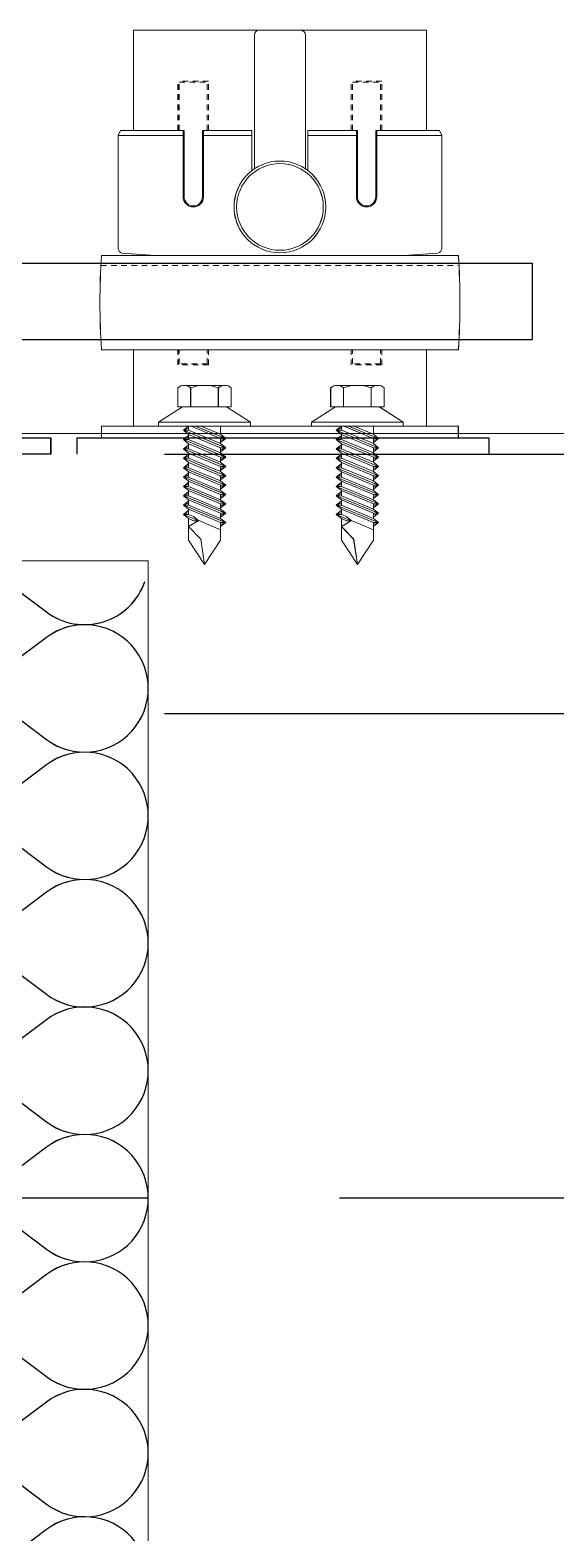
# Model space of a CAD drawing. Header units: millimetres. Extents: x 3546612 to 5615882, y 547008 to 3162891.
# Drawn here: x 5466326.8 to 5466430, y 2445151.9 to 2445446.7 of the extents above; entities that cross this region are included whole.
import ezdxf

# ---------------------------------------------------------------- set-up
doc = ezdxf.new("R2010")
doc.units = ezdxf.units.MM
doc.linetypes.add('XR-평면도$0$HID', pattern=[2, 1.1, -0.9])
doc.linetypes.add('XR-평면도$0$HIDDEN', pattern=[0.375, 0.25, -0.125])
for name, color, linetype, lineweight in [('XR-평면도$0$A-CNTL', 9, 'Continuous', 15), ('XR-평면도$0$A-CONC-LIN1', 9, 'Continuous', 40), ('XR-평면도$0$A-DWXM-SHUT', 9, 'Continuous', 25), ('XR-평면도$0$A-FFXM-EQP', 9, 'Continuous', 15), ('XR-평면도$0$A-WAXM-PANL', 9, 'Continuous', 20), ('XR-평면도$0$A-XXXX-STL', 9, 'Continuous', 25)]:
    doc.layers.add(name, color=color, linetype=linetype, lineweight=lineweight)
doc.layers.add('XR-평면도$0$HAT', color=9, linetype='Continuous')

# ---------------------------------------------------------------- blocks, each defined once
blk = doc.blocks.new('XR-평면도$0$중심선(210216)')
at = {"layer": 'XR-평면도$0$A-CNTL', "ltscale": 300}
blk.add_lwpolyline([(-10000, 106000), (186000, 106000)], dxfattribs=at)
blk = doc.blocks.new('XR-평면도$0$단열재(PANEL)')
at = {"layer": 'XR-평면도$0$HAT'}
for points in [[(-40, 430, 2), (-40, 470), (-60, 455, -2.000000000000001)], [(-60, 495), (-40, 480, 2), (-40, 520), (-60, 505, -2.000000000000001)], [(-60, 545), (-40, 530, 2), (-40, 570), (-60, 555, -2.000000000000001)], [(-60, 595), (-40, 580, 2), (-40, 620), (-60, 605, -2.000000000000001)], [(-60, 645), (-40, 630, 2), (-40, 670), (-60, 655, -2.000000000000001)], [(-60, 695), (-40, 680, 2), (-40, 720), (-60, 705, -2.000000000000001)], [(-60, 745), (-40, 730, 2), (-40, 770), (-60, 755, -2.000000000000001)], [(-60, 795), (-40, 780, 2), (-40, 820), (-60, 805, -2.000000000000001)], [(-60, 845), (-40, 830, 0.5097583433887193), (-1.337641983787762, 841.9319882801028, 0.5097583433887193)]]:
    blk.add_lwpolyline(points, format="xyb", dxfattribs=at)
blk = doc.blocks.new('XR-평면도$0$셔터(9600)230515')
at = {"layer": 'XR-평면도$0$A-DWXM-SHUT', "ltscale": 20}
for p, q in [((9599.67691025272, 433.4499967517622), (9599.67691025272, 418.4499967517622)), ((9783.799999897778, 433.4499967517622), (9599.676910248994, 433.4499967517622)), ((9783.799999897778, 418.4499967517622), (9599.676910248994, 418.4499967517622)), ((9689.020422769188, 399.1499967547425), (9608.176558171808, 399.1499967547425)), ((9608.176558171808, 399.1499967547425), (9608.176558171808, 395.9499967517622)), ((9689.020422769188, 399.1499967547425), (9689.020422769188, 395.9499967592128)), ((9774.999999897032, 399.1499967547425), (9694.156135299652, 399.1499967547425)), ((9694.156135299652, 399.1499967547425), (9694.156135299652, 395.9499967517622)), ((9774.999999900758, 399.1499967547425), (9694.156135303378, 399.1499967547425)), ((9671.799999901503, 395.9499967599113), (279.1999999003019, 395.9499967517622)), ((9694.156135299652, 395.9499967517622), (9770.799999897778, 395.9499967517622)), ((129.1999999003019, 344.9999967939511), (9671.799999901503, 344.9999967939511))]:
    blk.add_line(p, q, dxfattribs=at)
at = {"layer": 'XR-평면도$0$A-FFXM-EQP'}
for p, q in [((9620.420252503305, 459.4499967517622), (9620.420252503305, 479.1499967547425)), ((9677.920252503305, 479.1499967547425), (9620.420252503305, 479.1499967547425)), ((9644.170252503305, 451.9333115266927), (9644.170252503305, 478.1499967547425)), ((9653.170252503305, 479.1499967547425), (9645.170252503305, 479.1499967547425)), ((9654.170252503305, 451.9333115266927), (9654.170252503305, 478.1499967547425)), ((9677.920252503305, 479.1499967547425), (9677.920252503305, 459.4499967517622)), ((9617.420252503305, 458.4499967517622), (9617.890432448536, 459.4499967517622)), ((9617.420252503305, 458.4499967517622), (9617.420252503305, 436.3634037124284)), ((9630.370252506285, 458.4499967517622), (9617.420252503305, 458.4499967517622)), ((9630.370252506285, 459.4499967517622), (9617.890432448536, 459.4499967517622)), ((9630.170252503305, 446.4499967517622), (9630.170252503305, 459.4499967517622)), ((9630.370252506285, 446.4499967517622), (9630.370252506285, 459.4499967517622)), ((9633.97025250405, 446.4499967517622), (9633.97025250405, 459.4499967517622)), ((9643.670252503305, 459.4499967517622), (9633.97025250405, 459.4499967517622)), ((9643.670252503305, 458.4499967517622), (9633.97025250405, 458.4499967517622)), ((9634.170252503305, 446.4499967517622), (9634.170252503305, 459.4499967517622)), ((9643.670252503305, 459.4499967517622), (9643.670252503305, 451.57390017531)), ((9654.670252503305, 459.4499967517622), (9654.670252503305, 451.57390017531)), ((9664.370252506285, 459.4499967517622), (9654.670252503305, 459.4499967517622)), ((9664.370252506285, 458.4499967517622), (9654.670252503305, 458.4499967517622)), ((9664.170252503305, 446.4499967517622), (9664.170252503305, 459.4499967517622)), ((9664.370252506285, 446.4499967517622), (9664.370252506285, 459.4499967517622)), ((9667.97025250405, 446.4499967517622), (9667.97025250405, 459.4499967517622)), ((9680.4500725618, 459.4499967517622), (9667.97025250405, 459.4499967517622)), ((9680.920252503305, 458.4499967517622), (9667.97025250405, 458.4499967517622)), ((9668.170252503305, 446.4499967517622), (9668.170252503305, 459.4499967517622)), ((9680.920252503305, 458.4499967517622), (9680.4500725618, 459.4499967517622)), ((9680.920252503305, 458.4499967517622), (9680.920252503305, 436.3634037124284)), ((9684.170252503305, 434.9499967517622), (9614.170252503305, 434.9499967517622)), ((9624.841112942844, 434.9499967517622), (9618.176689458489, 435.3935186462768)), ((9620.420252503305, 435.0675902562507), (9620.420252503305, 434.9499967517622)), ((9673.499392067491, 434.9499967517622), (9680.163815551847, 435.3935186462768)), ((9677.920252503305, 435.0675902562507), (9677.920252503305, 434.9499967517622)), ((9684.170252503305, 416.4499967517622), (9614.170252503305, 416.4499967517622)), ((9620.420252503305, 401.4499967517622), (9620.420252503305, 416.4499967517622)), ((9677.920252503305, 416.4499967517622), (9677.920252503305, 402.4499967517622)), ((9628.72025250405, 408.9499967517622), (9628.72025250405, 405.2499967562326)), ((9629.899933104813, 409.4499967517622), (9638.040571903288, 409.4499967517622)), ((9631.256706239134, 408.9499967517622), (9631.256706239134, 405.2499967562326)), ((9636.683798768967, 408.9499967517622), (9636.683798768967, 405.2499967562326)), ((9639.22025250405, 408.9499967517622), (9639.22025250405, 405.2499967562326)), ((9658.72025250405, 408.9499967517622), (9658.72025250405, 405.2499967562326)), ((9659.899933104813, 409.4499967517622), (9668.040571903288, 409.4499967517622)), ((9661.256706239134, 408.9499967517622), (9661.256706239134, 405.2499967562326)), ((9666.683798768967, 408.9499967517622), (9666.683798768967, 405.2499967562326)), ((9669.22025250405, 408.9499967517622), (9669.22025250405, 405.2499967562326)), ((9628.72025250405, 405.2499967562326), (9639.22025250405, 405.2499967562326)), ((9658.72025250405, 405.2499967562326), (9669.22025250405, 405.2499967562326)), ((9684.170252503305, 401.4499967517622), (9614.170252503305, 401.4499967517622)), ((9614.170252503305, 401.4499967517622), (9614.170252503305, 399.1499967547425)), ((9620.420252503305, 401.4499967517622), (9620.420252503305, 402.4499967517622)), ((9629.82025250554, 399.0501172142394), (9635.724853844791, 401.4499967517622)), ((9630.82025250554, 399.8542174147733), (9630.82025250554, 401.4499967517622)), ((9637.120252506285, 400.6345430882939), (9637.120252506285, 401.4499967517622)), ((9659.82025250554, 399.0501172142394), (9665.724853844791, 401.4499967517622)), ((9660.82025250554, 399.8542174147733), (9660.82025250554, 401.4499967517622)), ((9667.120252506285, 400.6345430882939), (9667.120252506285, 401.4499967517622)), ((9677.920252503305, 401.4499967517622), (9677.920252503305, 402.4499967517622)), ((9684.170252503305, 401.4499967517622), (9684.170252503305, 399.1499967547425)), ((9629.82025250554, 397.2171172099479), (9638.120252506285, 400.6345430882939)), ((9629.82025250554, 397.2171172099479), (9638.120252506285, 400.6345430882939)), ((9629.82025250554, 395.3841172131069), (9638.120252506285, 398.8015430840023)), ((9629.82025250554, 395.3841172131069), (9638.120252506285, 398.8015430840023)), ((9630.82025250554, 398.0212174179323), (9630.82025250554, 399.0501172142394)), ((9637.120252506285, 398.8015430840023), (9637.120252506285, 399.8304428803094)), ((9659.82025250554, 397.2171172099479), (9668.120252506285, 400.6345430882939)), ((9659.82025250554, 397.2171172099479), (9668.120252506285, 400.6345430882939)), ((9659.82025250554, 395.3841172131069), (9668.120252506285, 398.8015430840023)), ((9659.82025250554, 395.3841172131069), (9668.120252506285, 398.8015430840023)), ((9660.82025250554, 398.0212174179323), (9660.82025250554, 399.0501172142394)), ((9667.120252506285, 398.8015430840023), (9667.120252506285, 399.8304428803094)), ((9629.82025250554, 393.5511172088154), (9638.120252506285, 396.9685430871614)), ((9629.82025250554, 393.5511172088154), (9638.120252506285, 396.9685430871614)), ((9629.82025250554, 391.7181172119745), (9638.120252506285, 395.1355430903204)), ((9629.82025250554, 391.7181172119745), (9638.120252506285, 395.1355430903204)), ((9630.82025250554, 396.1882174136408), (9630.82025250554, 397.2171172099479)), ((9630.82025250554, 394.3552174167999), (9630.82025250554, 395.3841172131069)), ((9637.120252506285, 396.9685430871614), (9637.120252506285, 397.9974428834685)), ((9637.120252506285, 395.1355430903204), (9637.120252506285, 396.1644428791769)), ((9659.82025250554, 393.5511172088154), (9668.120252506285, 396.9685430871614)), ((9659.82025250554, 393.5511172088154), (9668.120252506285, 396.9685430871614)), ((9659.82025250554, 391.7181172119745), (9668.120252506285, 395.1355430903204)), ((9659.82025250554, 391.7181172119745), (9668.120252506285, 395.1355430903204)), ((9660.82025250554, 396.1882174136408), (9660.82025250554, 397.2171172099479)), ((9660.82025250554, 394.3552174167999), (9660.82025250554, 395.3841172131069)), ((9667.120252506285, 396.9685430871614), (9667.120252506285, 397.9974428834685)), ((9667.120252506285, 395.1355430903204), (9667.120252506285, 396.1644428791769)), ((9629.82025250554, 389.8851172076829), (9638.120252506285, 393.3025430860289)), ((9629.82025250554, 389.8851172076829), (9638.120252506285, 393.3025430860289)), ((9630.82025250554, 392.5222174199589), (9630.82025250554, 393.5511172088154)), ((9637.120252506285, 393.3025430860289), (9637.120252506285, 394.331442882336)), ((9637.120252506285, 391.4695430891879), (9637.120252506285, 392.4984428780444)), ((9659.82025250554, 389.8851172076829), (9668.120252506285, 393.3025430860289)), ((9659.82025250554, 389.8851172076829), (9668.120252506285, 393.3025430860289)), ((9660.82025250554, 392.5222174199589), (9660.82025250554, 393.5511172088154)), ((9667.120252506285, 393.3025430860289), (9667.120252506285, 394.331442882336)), ((9667.120252506285, 391.4695430891879), (9667.120252506285, 392.4984428780444)), ((9629.82025250554, 388.052117210842), (9638.120252506285, 391.4695430891879)), ((9629.82025250554, 388.052117210842), (9638.120252506285, 391.4695430891879)), ((9629.82025250554, 386.219117214001), (9638.120252506285, 389.6365430848964)), ((9629.82025250554, 386.219117214001), (9638.120252506285, 389.6365430848964)), ((9630.82025250554, 390.6892174156674), (9630.82025250554, 391.7181172119745)), ((9630.82025250554, 388.8562174188264), (9630.82025250554, 389.8851172076829)), ((9637.120252506285, 389.6365430848964), (9637.120252506285, 390.6654428812035)), ((9659.82025250554, 388.052117210842), (9668.120252506285, 391.4695430891879)), ((9659.82025250554, 388.052117210842), (9668.120252506285, 391.4695430891879)), ((9659.82025250554, 386.219117214001), (9668.120252506285, 389.6365430848964)), ((9659.82025250554, 386.219117214001), (9668.120252506285, 389.6365430848964)), ((9660.82025250554, 390.6892174156674), (9660.82025250554, 391.7181172119745)), ((9660.82025250554, 388.8562174188264), (9660.82025250554, 389.8851172076829)), ((9667.120252506285, 389.6365430848964), (9667.120252506285, 390.6654428812035)), ((9629.82025250554, 384.3861172097095), (9638.120252506285, 387.8035430880554)), ((9629.82025250554, 384.3861172097095), (9638.120252506285, 387.8035430880554)), ((9630.82025250554, 387.0232174145349), (9630.82025250554, 388.052117210842)), ((9637.120252506285, 387.8035430880554), (9637.120252506285, 388.8324428843625)), ((9637.120252506285, 385.9705430837639), (9637.120252506285, 386.999442880071)), ((9659.82025250554, 384.3861172097095), (9668.120252506285, 387.8035430880554)), ((9659.82025250554, 384.3861172097095), (9668.120252506285, 387.8035430880554)), ((9660.82025250554, 387.0232174145349), (9660.82025250554, 388.052117210842)), ((9667.120252506285, 387.8035430880554), (9667.120252506285, 388.8324428843625)), ((9667.120252506285, 385.9705430837639), (9667.120252506285, 386.999442880071)), ((9629.82025250554, 382.5531172128685), (9638.120252506285, 385.9705430837639)), ((9629.82025250554, 382.5531172128685), (9638.120252506285, 385.9705430837639)), ((9630.82025250554, 385.1902174176939), (9630.82025250554, 386.219117214001)), ((9630.82025250554, 383.3572174134024), (9630.82025250554, 384.3861172097095)), ((9635.11208652094, 382.8989666672715), (9638.120252506285, 384.137543086923)), ((9635.11208652094, 382.8989666672715), (9638.120252506285, 384.137543086923)), ((9637.120252506285, 384.137543086923), (9637.120252506285, 385.16644288323)), ((9637.120252506285, 379.080996756471), (9637.120252506285, 383.3334428789385)), ((9659.82025250554, 382.5531172128685), (9668.120252506285, 385.9705430837639)), ((9659.82025250554, 382.5531172128685), (9668.120252506285, 385.9705430837639)), ((9660.82025250554, 385.1902174176939), (9660.82025250554, 386.219117214001)), ((9660.82025250554, 383.3572174134024), (9660.82025250554, 384.3861172097095)), ((9665.11208652094, 382.8989666672715), (9668.120252506285, 384.137543086923)), ((9665.11208652094, 382.8989666672715), (9668.120252506285, 384.137543086923)), ((9667.120252506285, 384.137543086923), (9667.120252506285, 385.16644288323)), ((9667.120252506285, 379.080996756471), (9667.120252506285, 383.3334428789385)), ((9630.82025250554, 379.080996756471), (9630.82025250554, 382.5531172128685)), ((9660.82025250554, 379.080996756471), (9660.82025250554, 382.5531172128685))]:
    blk.add_line(p, q, dxfattribs=at)
at = {"layer": 'XR-평면도$0$A-FFXM-EQP', "linetype": 'XR-평면도$0$HID'}
for p, q in [((9629.170252503305, 459.4499967517622), (9629.170252503305, 469.1499967547425)), ((9629.170252503305, 469.1499967547425), (9635.170252503305, 469.1499967547425)), ((9629.420252503305, 459.4499967517622), (9629.420252503305, 468.8999967547425)), ((9634.920252503305, 468.8999967547425), (9629.420252503305, 468.8999967547425)), ((9634.920252503305, 459.4499967517622), (9634.920252503305, 468.8999967547425)), ((9635.170252503305, 459.4499967517622), (9635.170252503305, 469.1499967547425)), ((9663.170252503305, 459.4499967517622), (9663.170252503305, 469.1499967547425)), ((9663.170252503305, 469.1499967547425), (9669.170252503305, 469.1499967547425)), ((9663.420252503305, 459.4499967517622), (9663.420252503305, 468.8999967547425)), ((9668.920252503305, 468.8999967547425), (9663.420252503305, 468.8999967547425)), ((9668.920252503305, 459.4499967517622), (9668.920252503305, 468.8999967547425)), ((9669.170252503305, 459.4499967517622), (9669.170252503305, 469.1499967547425)), ((9684.292935089617, 432.9499967517622), (9614.170252503305, 432.9499967517622)), ((9684.292935089617, 418.4499967517622), (9614.170252503305, 418.4499967517622)), ((9629.170252503305, 413.4499967517622), (9629.170252503305, 416.4499967517622)), ((9629.420252503305, 413.6999967517622), (9629.420252503305, 416.4499967517622)), ((9634.920252503305, 413.6999967517622), (9634.920252503305, 416.4499967517622)), ((9635.170252503305, 413.4499967517622), (9635.170252503305, 416.4499967517622)), ((9663.170252503305, 413.4499967517622), (9663.170252503305, 416.4499967517622)), ((9663.420252503305, 413.6999967517622), (9663.420252503305, 416.4499967517622)), ((9668.920252503305, 413.6999967517622), (9668.920252503305, 416.4499967517622)), ((9669.170252503305, 413.4499967517622), (9669.170252503305, 416.4499967517622)), ((9629.170252503305, 413.4499967517622), (9635.170252503305, 413.4499967517622)), ((9629.420252503305, 413.6999967517622), (9634.920252503305, 413.6999967517622)), ((9663.170252503305, 413.4499967517622), (9669.170252503305, 413.4499967517622)), ((9663.420252503305, 413.6999967517622), (9668.920252503305, 413.6999967517622))]:
    blk.add_line(p, q, dxfattribs=at)
at = {"layer": 'XR-평면도$0$A-FFXM-EQP'}
for points in [[(9638.270252504795, 405.2499967562326), (9629.670252503305, 405.2499967562326), (9624.97025250405, 402.2499967562326), (9642.97025250405, 402.2499967562326)], [(9668.270252504795, 405.2499967562326), (9659.670252503305, 405.2499967562326), (9654.97025250405, 402.2499967562326), (9672.97025250405, 402.2499967562326)], [(9642.97025250405, 402.2499967562326), (9624.97025250405, 402.2499967562326), (9624.97025250405, 401.4499967517622), (9642.97025250405, 401.4499967517622)], [(9672.97025250405, 402.2499967562326), (9654.97025250405, 402.2499967562326), (9654.97025250405, 401.4499967517622), (9672.97025250405, 401.4499967517622)], [(9638.120252506285, 400.6345430882939), (9637.120252506285, 399.8304428803094), (9630.82025250554, 397.2171172099479), (9629.82025250554, 397.2171172099479), (9630.82025250554, 398.0212174179323), (9637.120252506285, 400.6345430882939)], [(9638.120252506285, 398.8015430840023), (9637.120252506285, 397.9974428834685), (9630.82025250554, 395.3841172131069), (9629.82025250554, 395.3841172131069), (9630.82025250554, 396.1882174136408), (9637.120252506285, 398.8015430840023)], [(9668.120252506285, 400.6345430882939), (9667.120252506285, 399.8304428803094), (9660.82025250554, 397.2171172099479), (9659.82025250554, 397.2171172099479), (9660.82025250554, 398.0212174179323), (9667.120252506285, 400.6345430882939)], [(9668.120252506285, 398.8015430840023), (9667.120252506285, 397.9974428834685), (9660.82025250554, 395.3841172131069), (9659.82025250554, 395.3841172131069), (9660.82025250554, 396.1882174136408), (9667.120252506285, 398.8015430840023)], [(9638.120252506285, 396.9685430871614), (9637.120252506285, 396.1644428791769), (9630.82025250554, 393.5511172088154), (9629.82025250554, 393.5511172088154), (9630.82025250554, 394.3552174167999), (9637.120252506285, 396.9685430871614)], [(9638.120252506285, 395.1355430903204), (9637.120252506285, 394.331442882336), (9630.82025250554, 391.7181172119745), (9629.82025250554, 391.7181172119745), (9630.82025250554, 392.5222174199589), (9637.120252506285, 395.1355430903204)], [(9668.120252506285, 396.9685430871614), (9667.120252506285, 396.1644428791769), (9660.82025250554, 393.5511172088154), (9659.82025250554, 393.5511172088154), (9660.82025250554, 394.3552174167999), (9667.120252506285, 396.9685430871614)], [(9668.120252506285, 395.1355430903204), (9667.120252506285, 394.331442882336), (9660.82025250554, 391.7181172119745), (9659.82025250554, 391.7181172119745), (9660.82025250554, 392.5222174199589), (9667.120252506285, 395.1355430903204)], [(9638.120252506285, 393.3025430860289), (9637.120252506285, 392.4984428780444), (9630.82025250554, 389.8851172076829), (9629.82025250554, 389.8851172076829), (9630.82025250554, 390.6892174156674), (9637.120252506285, 393.3025430860289)], [(9668.120252506285, 393.3025430860289), (9667.120252506285, 392.4984428780444), (9660.82025250554, 389.8851172076829), (9659.82025250554, 389.8851172076829), (9660.82025250554, 390.6892174156674), (9667.120252506285, 393.3025430860289)], [(9638.120252506285, 391.4695430891879), (9637.120252506285, 390.6654428812035), (9630.82025250554, 388.052117210842), (9629.82025250554, 388.052117210842), (9630.82025250554, 388.8562174188264), (9637.120252506285, 391.4695430891879)], [(9638.120252506285, 389.6365430848964), (9637.120252506285, 388.8324428843625), (9630.82025250554, 386.219117214001), (9629.82025250554, 386.219117214001), (9630.82025250554, 387.0232174145349), (9637.120252506285, 389.6365430848964)], [(9668.120252506285, 391.4695430891879), (9667.120252506285, 390.6654428812035), (9660.82025250554, 388.052117210842), (9659.82025250554, 388.052117210842), (9660.82025250554, 388.8562174188264), (9667.120252506285, 391.4695430891879)], [(9668.120252506285, 389.6365430848964), (9667.120252506285, 388.8324428843625), (9660.82025250554, 386.219117214001), (9659.82025250554, 386.219117214001), (9660.82025250554, 387.0232174145349), (9667.120252506285, 389.6365430848964)], [(9638.120252506285, 387.8035430880554), (9637.120252506285, 386.999442880071), (9630.82025250554, 384.3861172097095), (9629.82025250554, 384.3861172097095), (9630.82025250554, 385.1902174176939), (9637.120252506285, 387.8035430880554)], [(9668.120252506285, 387.8035430880554), (9667.120252506285, 386.999442880071), (9660.82025250554, 384.3861172097095), (9659.82025250554, 384.3861172097095), (9660.82025250554, 385.1902174176939), (9667.120252506285, 387.8035430880554)], [(9638.120252506285, 385.9705430837639), (9637.120252506285, 385.16644288323), (9630.82025250554, 382.5531172128685), (9629.82025250554, 382.5531172128685), (9630.82025250554, 383.3572174134024), (9637.120252506285, 385.9705430837639)], [(9638.120252506285, 384.137543086923), (9637.120252506285, 383.3334428789385), (9636.11208652094, 382.8989666672715), (9635.11208652094, 382.8989666672715), (9636.11208652094, 383.7030668752559), (9637.120252506285, 384.137543086923)], [(9668.120252506285, 385.9705430837639), (9667.120252506285, 385.16644288323), (9660.82025250554, 382.5531172128685), (9659.82025250554, 382.5531172128685), (9660.82025250554, 383.3572174134024), (9667.120252506285, 385.9705430837639)], [(9668.120252506285, 384.137543086923), (9667.120252506285, 383.3334428789385), (9666.11208652094, 382.8989666672715), (9665.11208652094, 382.8989666672715), (9666.11208652094, 383.7030668752559), (9667.120252506285, 384.137543086923)]]:
    blk.add_lwpolyline(points, close=True, dxfattribs=at)
for points in [[(9636.60569336772, 401.4499967517622), (9630.82025250554, 399.0501172142394), (9629.82025250554, 399.0501172142394), (9630.82025250554, 399.8542174147733), (9634.667231829315, 401.4499967517622)], [(9637.120252506285, 401.0365931885608), (9638.120252506285, 400.6345430882939), (9637.120252506285, 401.4386432962783)], [(9666.60569336772, 401.4499967517622), (9660.82025250554, 399.0501172142394), (9659.82025250554, 399.0501172142394), (9660.82025250554, 399.8542174147733), (9664.667231829315, 401.4499967517622)], [(9667.120252506285, 401.0365931885608), (9668.120252506285, 400.6345430882939), (9667.120252506285, 401.4386432962783)], [(9630.82025250554, 398.6480671065219), (9629.82025250554, 399.0501172142394), (9630.82025250554, 398.246017006255)], [(9637.120252506285, 399.2035931917198), (9638.120252506285, 398.8015430840023), (9637.120252506285, 399.6056432919868)], [(9660.82025250554, 398.6480671065219), (9659.82025250554, 399.0501172142394), (9660.82025250554, 398.246017006255)], [(9667.120252506285, 399.2035931917198), (9668.120252506285, 398.8015430840023), (9667.120252506285, 399.6056432919868)], [(9630.82025250554, 396.815067109681), (9629.82025250554, 397.2171172099479), (9630.82025250554, 396.4130170019635)], [(9630.82025250554, 396.815067109681), (9629.82025250554, 397.2171172099479), (9630.82025250554, 396.4130170019635)], [(9630.82025250554, 394.9820671053894), (9629.82025250554, 395.3841172131069), (9630.82025250554, 394.5800170051225)], [(9630.82025250554, 394.9820671053894), (9629.82025250554, 395.3841172131069), (9630.82025250554, 394.5800170051225)], [(9637.120252506285, 397.3705931874283), (9638.120252506285, 396.9685430871614), (9637.120252506285, 397.7726432951458)], [(9637.120252506285, 395.5375931905874), (9638.120252506285, 395.1355430903204), (9637.120252506285, 395.9396432908543)], [(9660.82025250554, 396.815067109681), (9659.82025250554, 397.2171172099479), (9660.82025250554, 396.4130170019635)], [(9660.82025250554, 396.815067109681), (9659.82025250554, 397.2171172099479), (9660.82025250554, 396.4130170019635)], [(9660.82025250554, 394.9820671053894), (9659.82025250554, 395.3841172131069), (9660.82025250554, 394.5800170051225)], [(9660.82025250554, 394.9820671053894), (9659.82025250554, 395.3841172131069), (9660.82025250554, 394.5800170051225)], [(9667.120252506285, 397.3705931874283), (9668.120252506285, 396.9685430871614), (9667.120252506285, 397.7726432951458)], [(9667.120252506285, 395.5375931905874), (9668.120252506285, 395.1355430903204), (9667.120252506285, 395.9396432908543)], [(9630.82025250554, 393.1490671085485), (9629.82025250554, 393.5511172088154), (9630.82025250554, 392.747017000831)], [(9630.82025250554, 393.1490671085485), (9629.82025250554, 393.5511172088154), (9630.82025250554, 392.747017000831)], [(9637.120252506285, 393.7045931937464), (9638.120252506285, 393.3025430860289), (9637.120252506285, 394.1066432940133)], [(9637.120252506285, 391.8715931894549), (9638.120252506285, 391.4695430891879), (9637.120252506285, 392.2736432971724)], [(9660.82025250554, 393.1490671085485), (9659.82025250554, 393.5511172088154), (9660.82025250554, 392.747017000831)], [(9660.82025250554, 393.1490671085485), (9659.82025250554, 393.5511172088154), (9660.82025250554, 392.747017000831)], [(9667.120252506285, 393.7045931937464), (9668.120252506285, 393.3025430860289), (9667.120252506285, 394.1066432940133)], [(9667.120252506285, 391.8715931894549), (9668.120252506285, 391.4695430891879), (9667.120252506285, 392.2736432971724)], [(9630.82025250554, 391.3160671042569), (9629.82025250554, 391.7181172119745), (9630.82025250554, 390.91401700399)], [(9630.82025250554, 391.3160671042569), (9629.82025250554, 391.7181172119745), (9630.82025250554, 390.91401700399)], [(9630.82025250554, 389.483067107416), (9629.82025250554, 389.8851172076829), (9630.82025250554, 389.0810170071491)], [(9630.82025250554, 389.483067107416), (9629.82025250554, 389.8851172076829), (9630.82025250554, 389.0810170071491)], [(9637.120252506285, 390.0385931926139), (9638.120252506285, 389.6365430848964), (9637.120252506285, 390.4406432928808)], [(9660.82025250554, 391.3160671042569), (9659.82025250554, 391.7181172119745), (9660.82025250554, 390.91401700399)], [(9660.82025250554, 391.3160671042569), (9659.82025250554, 391.7181172119745), (9660.82025250554, 390.91401700399)], [(9660.82025250554, 389.483067107416), (9659.82025250554, 389.8851172076829), (9660.82025250554, 389.0810170071491)], [(9660.82025250554, 389.483067107416), (9659.82025250554, 389.8851172076829), (9660.82025250554, 389.0810170071491)], [(9667.120252506285, 390.0385931926139), (9668.120252506285, 389.6365430848964), (9667.120252506285, 390.4406432928808)], [(9630.82025250554, 387.650067110575), (9629.82025250554, 388.052117210842), (9630.82025250554, 387.2480170028575)], [(9630.82025250554, 387.650067110575), (9629.82025250554, 388.052117210842), (9630.82025250554, 387.2480170028575)], [(9637.120252506285, 388.2055931883224), (9638.120252506285, 387.8035430880554), (9637.120252506285, 388.6076432960399)], [(9637.120252506285, 386.3725931914814), (9638.120252506285, 385.9705430837639), (9637.120252506285, 386.7746432917484)], [(9660.82025250554, 387.650067110575), (9659.82025250554, 388.052117210842), (9660.82025250554, 387.2480170028575)], [(9660.82025250554, 387.650067110575), (9659.82025250554, 388.052117210842), (9660.82025250554, 387.2480170028575)], [(9667.120252506285, 388.2055931883224), (9668.120252506285, 387.8035430880554), (9667.120252506285, 388.6076432960399)], [(9667.120252506285, 386.3725931914814), (9668.120252506285, 385.9705430837639), (9667.120252506285, 386.7746432917484)], [(9630.82025250554, 385.8170671062835), (9629.82025250554, 386.219117214001), (9630.82025250554, 385.4150170060166)], [(9630.82025250554, 385.8170671062835), (9629.82025250554, 386.219117214001), (9630.82025250554, 385.4150170060166)], [(9630.82025250554, 383.9840671094425), (9629.82025250554, 384.3861172097095), (9630.82025250554, 383.582017001725)], [(9630.82025250554, 383.9840671094425), (9629.82025250554, 384.3861172097095), (9630.82025250554, 383.582017001725)], [(9637.120252506285, 384.5395931871899), (9638.120252506285, 384.137543086923), (9637.120252506285, 384.9416432949074)], [(9660.82025250554, 385.8170671062835), (9659.82025250554, 386.219117214001), (9660.82025250554, 385.4150170060166)], [(9660.82025250554, 385.8170671062835), (9659.82025250554, 386.219117214001), (9660.82025250554, 385.4150170060166)], [(9660.82025250554, 383.9840671094425), (9659.82025250554, 384.3861172097095), (9660.82025250554, 383.582017001725)], [(9660.82025250554, 383.9840671094425), (9659.82025250554, 384.3861172097095), (9660.82025250554, 383.582017001725)], [(9667.120252506285, 384.5395931871899), (9668.120252506285, 384.137543086923), (9667.120252506285, 384.9416432949074)], [(9630.82025250554, 382.151067105151), (9629.82025250554, 382.5531172128685), (9630.82025250554, 381.7490170048841)], [(9630.82025250554, 382.151067105151), (9629.82025250554, 382.5531172128685), (9630.82025250554, 381.7490170048841)], [(9630.82025250554, 381.1221673162945), (9635.108554945737, 382.9266897710331), (9637.120252506285, 381.7553330855735), (9634.702186902463, 379.2543282779225), (9633.97025250405, 374.2809967520006)], [(9660.82025250554, 382.151067105151), (9659.82025250554, 382.5531172128685), (9660.82025250554, 381.7490170048841)], [(9660.82025250554, 382.151067105151), (9659.82025250554, 382.5531172128685), (9660.82025250554, 381.7490170048841)], [(9660.82025250554, 381.1221673162945), (9665.108554945737, 382.9266897710331), (9667.120252506285, 381.7553330855735), (9664.702186902463, 379.2543282779225), (9663.97025250405, 374.2809967520006)], [(9637.120252506285, 379.080996756471), (9633.97025250405, 374.2809967520006), (9630.82025250554, 379.080996756471)], [(9667.120252506285, 379.080996756471), (9663.97025250405, 374.2809967520006), (9660.82025250554, 379.080996756471)]]:
    blk.add_lwpolyline(points, dxfattribs=at)
for radius in [9, 8.5]:
    blk.add_circle((9649.170252503305, 444.4499967517622, 1.862677123654066e-09), radius, dxfattribs=at)
for centre, radius, start, end in [((9645.170252503305, 478.1499967547425, 1.862677123654066e-09), 1, 90, 180), ((9653.170252503305, 478.1499967547425, 1.862677123654066e-09), 1, 0, 90), ((9632.170252503305, 446.4499967517622, 1.862677123654066e-09), 2, 180, 270), ((9632.170252503305, 446.4499967517622, 1.862677123654066e-09), 1.79999999993015, 180, 270), ((9632.170252503305, 446.4499967517622, 1.862677123654066e-09), 2, 270, 0), ((9632.170252503305, 446.4499967517622, 1.862677123654066e-09), 1.800000000046566, 270, 0), ((9666.170252503305, 446.4499967517622, 1.862677123654066e-09), 2, 180, 270), ((9666.170252503305, 446.4499967517622, 1.862677123654066e-09), 1.79999999993015, 180, 270), ((9666.170252503305, 446.4499967517622, 1.862677123654066e-09), 1.800000000046566, 270, 0), ((9666.170252503305, 446.4499967517622, 1.862677123654066e-09), 2, 270, 0), ((9618.420252503305, 436.3634037124284, 1.862677123654066e-09), 0.9999999999634308, 180, 255.9030697463842), ((9679.920252503305, 436.3634037124284, 1.862677123654066e-09), 1.000000000058207, 284.0969302536158, 0), ((9748.602325537651, 425.6999967517622, 1.862677123654066e-09), 134.7499341760492, 176.0637972509578, 183.9362027490422), ((9549.738179468959, 425.6999967517622, 1.862677123654066e-09), 134.749934175941, 356.0637972509578, 3.936202749042191), ((9629.988479373455, 407.5915973680385, 1.862677123654066e-09), 1.858399387233435, 46.96620139713344, 133.0337986028666), ((9633.97025250405, 401.8366634222039, 1.862677123654066e-09), 7.613333333401559, 69.11948586372718, 110.8805141362728), ((9637.952025638371, 407.5915973680385, 1.862677123654066e-09), 1.858399387233435, 46.96620139713344, 133.0337986028666), ((9659.988479373455, 407.5915973680385, 1.862677123654066e-09), 1.858399387233435, 46.96620139713344, 133.0337986028666), ((9663.97025250405, 401.8366634222039, 1.862677123654066e-09), 7.613333333401559, 69.11948586372718, 110.8805141362728), ((9667.952025638371, 407.5915973680385, 1.862677123654066e-09), 1.858399387233435, 46.96620139713344, 133.0337986028666)]:
    blk.add_arc(centre, radius, start, end, dxfattribs=at)
at = {"layer": 'XR-평면도$0$A-WAXM-PANL', "elevation": -1.9406158230204e-06}
blk.add_lwpolyline([(9899.99999990099, -50.0000032169919), (9724.999999900758, -50.0000032169919), (9724.999999900758, 374.9999967832409), (9674.999999900758, 374.9999967832409), (9674.999999900758, -100.0000032169919), (9899.99999990099, -100.0000032169919)], dxfattribs=at)
at = {"layer": 'XR-평면도$0$A-XXXX-STL', "color": 3, "linetype": 'XR-평면도$0$HIDDEN', "ltscale": 300}
blk.add_lwpolyline([(-9.918585419654846e-08, 249.9999967830081), (9899.999999900816, 249.9999967830081), (9899.999999900816, -3.21699189953506e-06), (-9.918585419654846e-08, -3.21699189953506e-06)], close=True, dxfattribs=at)
at = {"xscale": -0.5, "yscale": 0.5, "zscale": 0.5}
blk.add_blockref('XR-평면도$0$단열재(PANEL)', (9674.999999900758, -50.00000643378007), dxfattribs=at)

msp = doc.modelspace()

# ---------------------------------------------------------------- block references
at = {"layer": 'XR-평면도$0$A-CNTL'}
msp.add_blockref('XR-평면도$0$중심선(210216)', (5322575.039183877, 2339367.564390804), dxfattribs=at)
at = {"layer": 'XR-평면도$0$A-CONC-LIN1', "xscale": -1}
for p in [(5476025.039183877, 2444967.56439402), (5476025.04634876, 2444967.56439402), (5476025.04634876, 2444967.56439402)]:
    msp.add_blockref('XR-평면도$0$셔터(9600)230515', p, dxfattribs=at)

doc.saveas('drawing.dxf')
